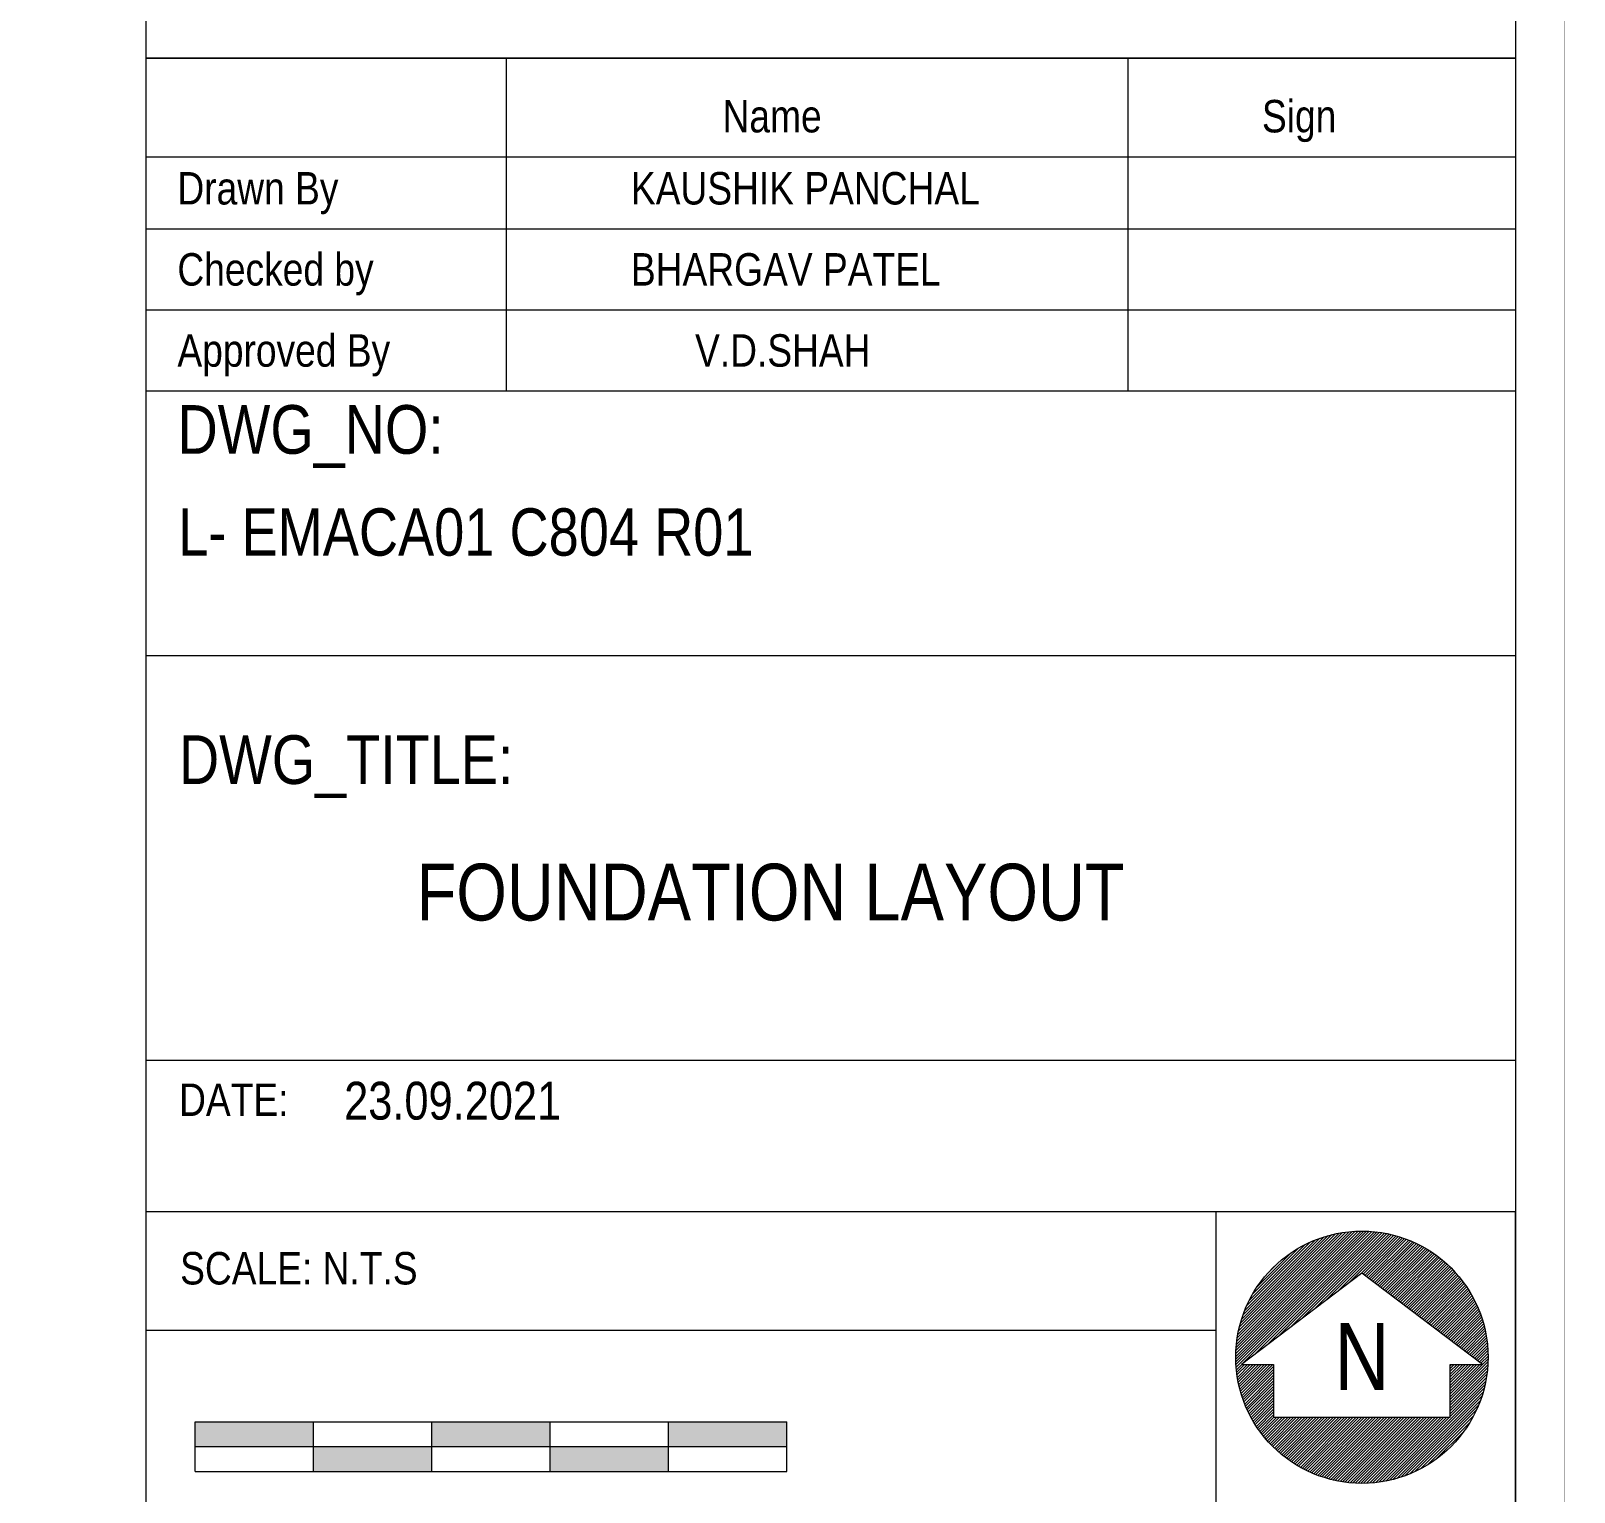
# Model space of a CAD drawing. Header units: millimetres. Extents: x 1112055 to 3390982, y -148532 to 766891.
# Drawn here: x 2000654 to 2021276, y 218095 to 237621 of the extents above; entities that cross this region are included whole.
import ezdxf
from ezdxf.enums import TextEntityAlignment as Align

# ---------------------------------------------------------------- set-up
doc = ezdxf.new("R2010")
doc.units = ezdxf.units.MM
doc.layers.add('B TITLE BLOCK', color=250, linetype='Continuous', lineweight=0)
doc.layers.add('tb text', color=7, linetype='Continuous', lineweight=13)
doc.layers.add('Layer 1', color=7, linetype='Continuous')
doc.styles.add('SWINC', font='swissc.ttf')

msp = doc.modelspace()

# ---------------------------------------------------------------- hatches: boundary and pattern name
at = {"layer": 'Layer 1', "lineweight": 0}
h = msp.add_hatch(dxfattribs=at)
h.set_pattern_fill('ANSI31', color=250, scale=8.428211, style=0)
h.set_pattern_definition([(45, (1922062.84, 208890.842), (-18.921873, 18.921873), [])])
edge = h.paths.add_edge_path()
edge.add_arc((2018439.4, 219898.1), 1685.6, 0, 360)
h.paths.add_polyline_path([(2018439.4, 221020.2), (2020049.8, 219801.5), (2019619.4, 219801.5), (2019619.4, 219095.7), (2017259.5, 219095.7), (2017259.5, 219801.5), (2016829, 219801.5)], flags=16)
at = {"layer": 'tb text', "lineweight": 0}
for points in [[(2002848.9, 219035.3), (2002848.9, 218703.6), (2004429.9, 218703.6), (2004429.9, 219035.3)], [(2007544.6, 218703.6), (2007592, 218703.6), (2007592, 219035.3), (2007544.6, 219035.3), (2006011, 219035.3), (2006011, 218703.6)], [(2010754.1, 218703.6), (2010754.1, 219035.3), (2009173.1, 219035.3), (2009173.1, 218703.6)], [(2006011, 218372), (2006011, 218703.6), (2004429.9, 218703.6), (2004429.9, 218372)], [(2007592, 218703.6), (2007592, 218372), (2009173.1, 218372), (2009173.1, 218703.6)]]:
    msp.add_hatch(color=256, dxfattribs=at).paths.add_polyline_path(points)

# ---------------------------------------------------------------- linework, layer by layer
at = {"layer": 'B TITLE BLOCK', "color": 250, "lineweight": 0}
for p, q in [((2002191.8, 290517), (2002191.8, 216529.9)), ((2020494.4, 237256.6), (2002191.8, 237256.6)), ((2002191.8, 237256.6), (2020494.4, 237256.6)), ((2002191.8, 237256.6), (2020494.4, 237256.6)), ((2007008.7, 232808.3), (2007008.7, 237256.6)), ((2015317.2, 232808.3), (2015317.2, 237256.6)), ((2002192.3, 235939), (2020494.9, 235939)), ((2002192.3, 235939), (2020494.9, 235939)), ((2002192.3, 234975.7), (2020494.9, 234975.7)), ((2002192.3, 234975.7), (2020494.9, 234975.7)), ((2002192.3, 233892), (2020494.9, 233892)), ((2002192.3, 233892), (2020494.9, 233892)), ((2002192.3, 233892), (2020494.9, 233892)), ((2020494.9, 232808.3), (2002191.6, 232808.3)), ((2020494.9, 232808.3), (2002192.3, 232808.3)), ((2020494.4, 223863.3), (2002192.2, 223863.3)), ((2002191.9, 221846.6), (2020494.4, 221846.6)), ((2016492.7, 217844.8), (2016492.7, 221846.6)), ((2020494.4, 217844.8), (2020494.4, 221846.6)), ((2016492.7, 220252.8), (2002192.9, 220254.1))]:
    msp.add_line(p, q, dxfattribs=at)
at = {"layer": 'B TITLE BLOCK', "color": 1, "const_width": 8.39}
msp.add_lwpolyline([(1923598.8, 383550.1), (2021147.1, 383550.1), (2021147.1, 215877.3), (1923598.8, 215877.3)], close=True, dxfattribs=at)
at = {"layer": 'B TITLE BLOCK', "color": 250, "lineweight": 0}
for points, const_width in [([(1924251.4, 382897.4), (2020494.4, 382897.4), (2020494.4, 216529.9), (1924251.4, 216529.9)], 8.39), ([(2020494.4, 216529.9), (2002191.8, 216529.9), (2002191.8, 251439.7), (2020494.4, 251439.7)], 15.3), ([(2002191.8, 229271.7), (2020494.4, 229271.7), (2020494.4, 216529.9), (2002191.8, 216529.9)], 15.3)]:
    msp.add_lwpolyline(points, close=True, dxfattribs=dict(at, const_width=const_width))
at = {"layer": 'Layer 1', "lineweight": 0}
msp.add_lwpolyline([(2018439.4, 221020.2), (2016829, 219801.5), (2017259.5, 219801.5), (2017259.5, 219095.7), (2019619.4, 219095.7), (2019619.4, 219801.5), (2020049.8, 219801.5)], close=True, dxfattribs=at)
msp.add_circle((2018439.4, 219898.1), 1685.6, dxfattribs=at)
at = {"layer": 'tb text', "lineweight": 0}
for points in [[(2002848.9, 219035.3), (2007544.6, 219035.3), (2010754.1, 219035.3)], [(2002848.9, 218372), (2002848.9, 219035.3)], [(2004429.9, 218372), (2004429.9, 219035.3)], [(2006011, 218372), (2006011, 219035.3)], [(2007592, 218372), (2007592, 219035.3)], [(2009173.1, 218372), (2009173.1, 219035.3)], [(2010754.1, 218372), (2010754.1, 219035.3)], [(2002848.9, 218703.6), (2007544.6, 218703.6), (2010754.1, 218703.6)], [(2002848.9, 218372), (2007544.6, 218372), (2010754.1, 218372)]]:
    msp.add_lwpolyline(points, dxfattribs=at)

# ---------------------------------------------------------------- texts
at = {"layer": 'B TITLE BLOCK', "color": 251, "insert": (2234304.9, 235665.9), "char_height": 255.214, "attachment_point": 2, "style": 'SWINC'}
msp.add_mtext_dynamic_manual_height_columns('\\pxsm1,qj;{\\fBankGothic Lt BT|b0|i0|c0|p34;BHOOMI\\P\\ps*,q*;\\fGost|b0|i0|c0|p2;\\H0.8x;- CONSULTANTS -\\C1; }', width=667332.186, gutter_width=0, heights=[93867.9], dxfattribs=at)
at = {"layer": 'tb text', "lineweight": 0, "style": 'SWINC'}
for s, height, p in [('Name', 433.48, (2009896.9, 236264.1)), ('Sign', 433.48, (2017104.3, 236264.1)), ('Drawn By', 433.48, (2002612.1, 235300.8)), ('KAUSHIK PANCHAL', 433.483, (2008672.2, 235300.8)), ('Checked by', 433.48, (2002612.1, 234217.1)), ('BHARGAV PATEL', 433.483, (2008672.2, 234217.1)), ('Approved By', 433.483, (2002612.1, 233133.4)), ('V.D.SHAH', 433.48, (2009529.2, 233133.4)), ('L- EMACA01 C804 R01', 632.163, (2002623.8, 230608.3)), ('FOUNDATION LAYOUT', 758.596, (2005807.9, 225733.7)), ('23.09.2021', 505.69, (2004840.5, 223072.5))]:
    msp.add_text(s, height=height, dxfattribs=at).set_placement(p)
at = {"layer": 'tb text', "color": 7, "lineweight": 0, "style": 'SWINC'}
for s, height, p in [('DATE: ', 433.45, (2002634.7, 223121.7)), ('SCALE: N.T.S', 433.451, (2002648.8, 220869.9))]:
    msp.add_text(s, height=height, dxfattribs=at).set_placement(p)
msp.add_text('N', height=894, dxfattribs=at).set_placement((2018440.5, 219906.1), align=Align.MIDDLE_CENTER)
for tag, p, s, height in [('DWG_NO:', (2002613.6, 231969.5), 'XXX-XXXX-XXX-XXX', 650.225), ('DWG_TITLE:', (2002632.8, 227558), '', 650.2)]:
    msp.add_attdef(tag, p, s, height=height, dxfattribs=at)

doc.saveas('drawing.dxf')
